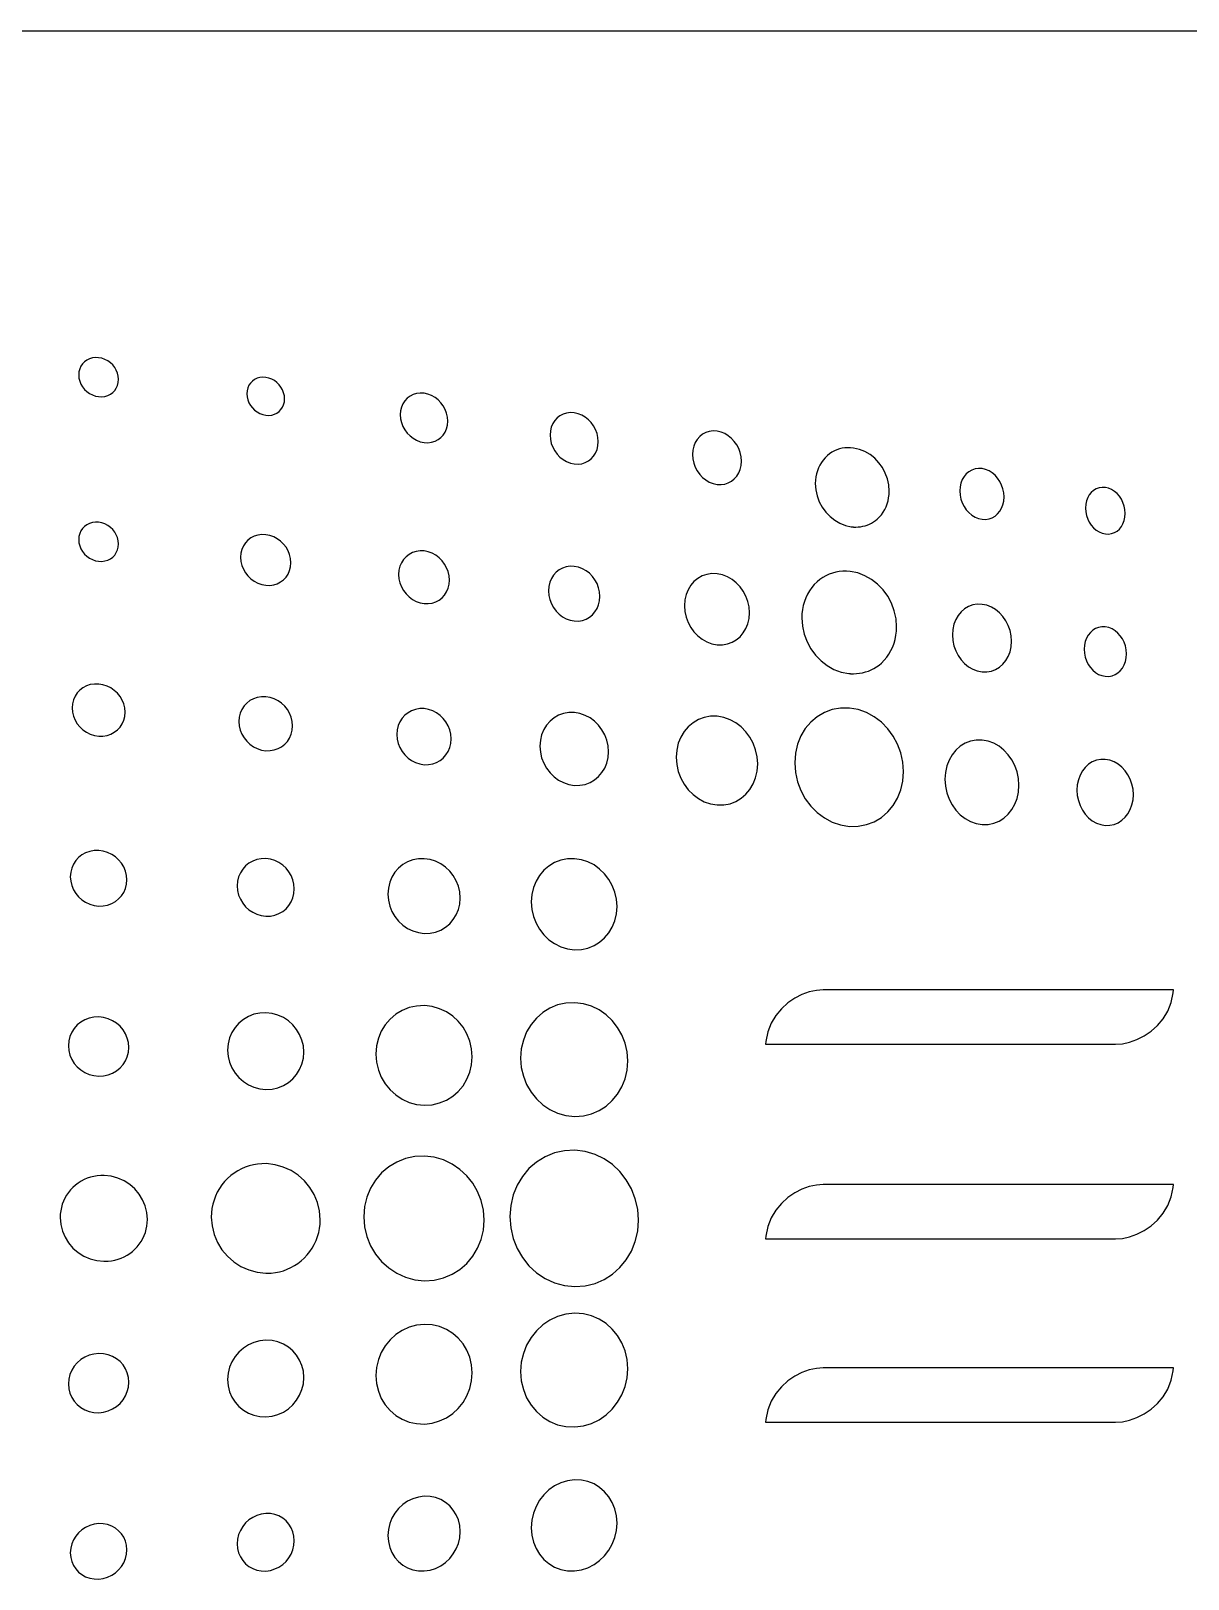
# Model space of a CAD drawing. Extents: x -49 to 275, y -8 to 142.
# Drawn here: x 82.386 to 82.786, y 56.08 to 56.616 of the extents above; entities that cross this region are included whole.
import ezdxf
from ezdxf.enums import TextEntityAlignment as Align

# ---------------------------------------------------------------- set-up
doc = ezdxf.new("R2010")
doc.units = 0
doc.header["$LTSCALE"] = 0.5
doc.header["$MEASUREMENT"] = 0
doc.layers.add('OBJECT', color=7, linetype='CONTINUOUS')
doc.layers.add('RISER', color=7, linetype='CONTINUOUS')
doc.styles.add('ARIAL', font='arial.ttf')

# ---------------------------------------------------------------- blocks, each defined once
blk = doc.blocks.new('*U45')
at = {"layer": 'RISER'}
blk.add_line((-8.5405, 1.75), (8.5405, 1.75), dxfattribs=at)
at = {"layer": 'RISER', "color": 0}
for points in [[(7.75407, 1.62347), (7.75407, 1.62347), (7.75519, 1.62344), (7.75625, 1.62358), (7.75723, 1.62388), (7.75813, 1.62434), (7.75893, 1.62492), (7.75962, 1.62563), (7.76018, 1.62646), (7.76059, 1.62738), (7.76085, 1.62839), (7.76094, 1.62947), (7.76094, 1.62947), (7.76085, 1.63057), (7.76059, 1.63163), (7.76018, 1.63264), (7.75962, 1.63359), (7.75893, 1.63445), (7.75813, 1.63521), (7.75723, 1.63586), (7.75625, 1.63637), (7.75519, 1.63674), (7.75407, 1.63696), (7.75407, 1.63696), (7.75295, 1.63699), (7.75189, 1.63686), (7.7509, 1.63656), (7.75, 1.63611), (7.74919, 1.63553), (7.7485, 1.63481), (7.74794, 1.63399), (7.74752, 1.63307), (7.74726, 1.63206), (7.74717, 1.63097), (7.74717, 1.63097), (7.74726, 1.62986), (7.74752, 1.62879), (7.74794, 1.62778), (7.7485, 1.62683), (7.74919, 1.62597), (7.75, 1.62521), (7.7509, 1.62456), (7.75189, 1.62405), (7.75295, 1.62368), (7.75407, 1.62347), (7.75407, 1.62347)], [(7.81191, 1.61703), (7.81191, 1.61703), (7.81297, 1.61697), (7.81397, 1.61709), (7.81491, 1.61736), (7.81576, 1.61777), (7.81652, 1.61833), (7.81717, 1.619), (7.8177, 1.61979), (7.8181, 1.62068), (7.81834, 1.62166), (7.81843, 1.62271), (7.81843, 1.62271), (7.81834, 1.62378), (7.8181, 1.62482), (7.8177, 1.62582), (7.81717, 1.62675), (7.81652, 1.6276), (7.81576, 1.62836), (7.81491, 1.62901), (7.81397, 1.62953), (7.81297, 1.62992), (7.81191, 1.63015), (7.81191, 1.63015), (7.81085, 1.63021), (7.80985, 1.6301), (7.80891, 1.62984), (7.80805, 1.62942), (7.80729, 1.62887), (7.80663, 1.62819), (7.8061, 1.6274), (7.80571, 1.62652), (7.80546, 1.62554), (7.80537, 1.62449), (7.80537, 1.62449), (7.80546, 1.62341), (7.80571, 1.62236), (7.8061, 1.62136), (7.80663, 1.62043), (7.80729, 1.61958), (7.80805, 1.61882), (7.80891, 1.61817), (7.80985, 1.61764), (7.81085, 1.61726), (7.81191, 1.61703), (7.81191, 1.61703)], [(7.86671, 1.6076), (7.86671, 1.6076), (7.86804, 1.60753), (7.86931, 1.60768), (7.87049, 1.60804), (7.87156, 1.60859), (7.87252, 1.60931), (7.87334, 1.61019), (7.87401, 1.61122), (7.87451, 1.61237), (7.87482, 1.61364), (7.87493, 1.615), (7.87493, 1.615), (7.87482, 1.61639), (7.87451, 1.61775), (7.87401, 1.61903), (7.87334, 1.62024), (7.87252, 1.62134), (7.87156, 1.62232), (7.87049, 1.62316), (7.86931, 1.62384), (7.86804, 1.62434), (7.86671, 1.62464), (7.86671, 1.62464), (7.86537, 1.62472), (7.8641, 1.62457), (7.86291, 1.62422), (7.86183, 1.62367), (7.86087, 1.62295), (7.86004, 1.62207), (7.85937, 1.62104), (7.85887, 1.61989), (7.85855, 1.61862), (7.85844, 1.61725), (7.85844, 1.61725), (7.85855, 1.61585), (7.85887, 1.61449), (7.85937, 1.6132), (7.86004, 1.61199), (7.86087, 1.61088), (7.86183, 1.6099), (7.86291, 1.60906), (7.8641, 1.60838), (7.86537, 1.60789), (7.86671, 1.6076), (7.86671, 1.6076)], [(7.91868, 1.60018), (7.91868, 1.60018), (7.92003, 1.60012), (7.92131, 1.60028), (7.9225, 1.60066), (7.92359, 1.60123), (7.92456, 1.60198), (7.92539, 1.6029), (7.92607, 1.60397), (7.92657, 1.60517), (7.92689, 1.60648), (7.927, 1.6079), (7.927, 1.6079), (7.92689, 1.60935), (7.92657, 1.61075), (7.92607, 1.61209), (7.92539, 1.61334), (7.92456, 1.61448), (7.92359, 1.6155), (7.9225, 1.61637), (7.92131, 1.61707), (7.92003, 1.61758), (7.91868, 1.61789), (7.91868, 1.61789), (7.91732, 1.61796), (7.91603, 1.61781), (7.91483, 1.61744), (7.91373, 1.61687), (7.91276, 1.61612), (7.91192, 1.6152), (7.91124, 1.61413), (7.91073, 1.61293), (7.91041, 1.6116), (7.9103, 1.61018), (7.9103, 1.61018), (7.91041, 1.60872), (7.91073, 1.60731), (7.91124, 1.60597), (7.91192, 1.60471), (7.91276, 1.60356), (7.91373, 1.60255), (7.91483, 1.60168), (7.91603, 1.60098), (7.91732, 1.60047), (7.91868, 1.60018), (7.91868, 1.60018)], [(7.96809, 1.59309), (7.96809, 1.59309), (7.96946, 1.59303), (7.97076, 1.59321), (7.97197, 1.59361), (7.97308, 1.59421), (7.97406, 1.595), (7.9749, 1.59595), (7.97559, 1.59706), (7.9761, 1.59831), (7.97641, 1.59968), (7.97652, 1.60115), (7.97652, 1.60115), (7.97641, 1.60265), (7.9761, 1.60411), (7.97559, 1.6055), (7.9749, 1.6068), (7.97406, 1.60799), (7.97308, 1.60904), (7.97197, 1.60994), (7.97076, 1.61067), (7.96946, 1.6112), (7.96809, 1.61151), (7.96809, 1.61151), (7.96672, 1.61159), (7.96541, 1.61142), (7.96419, 1.61103), (7.96308, 1.61044), (7.96209, 1.60965), (7.96124, 1.60869), (7.96055, 1.60758), (7.96003, 1.60632), (7.95971, 1.60494), (7.95959, 1.60346), (7.95959, 1.60346), (7.95971, 1.60194), (7.96003, 1.60048), (7.96055, 1.59909), (7.96124, 1.59778), (7.96209, 1.59659), (7.96308, 1.59554), (7.96419, 1.59464), (7.96541, 1.59392), (7.96672, 1.5934), (7.96809, 1.59309), (7.96809, 1.59309)], [(8.01455, 1.57845), (8.01455, 1.57845), (8.01471, 1.57843), (8.01486, 1.57841), (8.01502, 1.5784), (8.01518, 1.57838), (8.01534, 1.57837), (8.0155, 1.57837), (8.01566, 1.57836), (8.01581, 1.57835), (8.01597, 1.57835), (8.01613, 1.57835), (8.01613, 1.57835), (8.01695, 1.57838), (8.01776, 1.57847), (8.01855, 1.57861), (8.01932, 1.5788), (8.02008, 1.57906), (8.02082, 1.57936), (8.02153, 1.57972), (8.02222, 1.58013), (8.02288, 1.5806), (8.02352, 1.58112), (8.02352, 1.58112), (8.02427, 1.58184), (8.02496, 1.58263), (8.02557, 1.58349), (8.02611, 1.5844), (8.02657, 1.58536), (8.02696, 1.58636), (8.02726, 1.58741), (8.02748, 1.58849), (8.02761, 1.58959), (8.02766, 1.59073), (8.02766, 1.59073), (8.0275, 1.59292), (8.02704, 1.59504), (8.0263, 1.59704), (8.0253, 1.59892), (8.02408, 1.60062), (8.02265, 1.60214), (8.02103, 1.60343), (8.01925, 1.60447), (8.01734, 1.60523), (8.01531, 1.60568), (8.01531, 1.60568), (8.01431, 1.60579), (8.01332, 1.60581), (8.01235, 1.60574), (8.0114, 1.6056), (8.01047, 1.60537), (8.00956, 1.60506), (8.00869, 1.60468), (8.00784, 1.60422), (8.00704, 1.60368), (8.00627, 1.60307), (8.00627, 1.60307), (8.00551, 1.60235), (8.00482, 1.60155), (8.00421, 1.6007), (8.00366, 1.59978), (8.0032, 1.59882), (8.00281, 1.59781), (8.0025, 1.59676), (8.00228, 1.59568), (8.00215, 1.59456), (8.0021, 1.59342), (8.0021, 1.59342), (8.00227, 1.59124), (8.00274, 1.58913), (8.00349, 1.58712), (8.00451, 1.58524), (8.00575, 1.58352), (8.0072, 1.58199), (8.00883, 1.58069), (8.01062, 1.57965), (8.01253, 1.57889), (8.01455, 1.57845), (8.01455, 1.57845)], [(8.0598, 1.58103), (8.0598, 1.58103), (8.06104, 1.58098), (8.06222, 1.58116), (8.06331, 1.58154), (8.06431, 1.58212), (8.0652, 1.58288), (8.06597, 1.5838), (8.06659, 1.58486), (8.06705, 1.58605), (8.06734, 1.58736), (8.06744, 1.58877), (8.06744, 1.58877), (8.06734, 1.5902), (8.06705, 1.59158), (8.06659, 1.5929), (8.06597, 1.59413), (8.0652, 1.59525), (8.06431, 1.59625), (8.06331, 1.5971), (8.06222, 1.59779), (8.06104, 1.59828), (8.0598, 1.59857), (8.0598, 1.59857), (8.05855, 1.59863), (8.05737, 1.59847), (8.05626, 1.59809), (8.05525, 1.59751), (8.05435, 1.59676), (8.05358, 1.59584), (8.05295, 1.59477), (8.05249, 1.59358), (8.05219, 1.59226), (8.05209, 1.59085), (8.05209, 1.59085), (8.05219, 1.58941), (8.05249, 1.58802), (8.05295, 1.58669), (8.05358, 1.58546), (8.05435, 1.58433), (8.05525, 1.58333), (8.05626, 1.58248), (8.05737, 1.5818), (8.05855, 1.58131), (8.0598, 1.58103), (8.0598, 1.58103)], [(8.10248, 1.57596), (8.10248, 1.57596), (8.10359, 1.57592), (8.10464, 1.57608), (8.10563, 1.57644), (8.10652, 1.57697), (8.10732, 1.57766), (8.10801, 1.57851), (8.10856, 1.57948), (8.10898, 1.58057), (8.10924, 1.58177), (8.10933, 1.58306), (8.10933, 1.58306), (8.10924, 1.58437), (8.10898, 1.58563), (8.10856, 1.58684), (8.10801, 1.58797), (8.10732, 1.58899), (8.10652, 1.58991), (8.10563, 1.59068), (8.10464, 1.5913), (8.10359, 1.59176), (8.10248, 1.59202), (8.10248, 1.59202), (8.10137, 1.59207), (8.10031, 1.59191), (8.09932, 1.59156), (8.09842, 1.59103), (8.09762, 1.59034), (8.09693, 1.5895), (8.09636, 1.58852), (8.09595, 1.58743), (8.09568, 1.58622), (8.09559, 1.58493), (8.09559, 1.58493), (8.09568, 1.58361), (8.09595, 1.58233), (8.09636, 1.58112), (8.09693, 1.57999), (8.09762, 1.57896), (8.09842, 1.57805), (8.09932, 1.57728), (8.10031, 1.57666), (8.10137, 1.57621), (8.10248, 1.57596), (8.10248, 1.57596)], [(7.75407, 1.56651), (7.75407, 1.56651), (7.75519, 1.56648), (7.75625, 1.56662), (7.75723, 1.56693), (7.75813, 1.56738), (7.75893, 1.56797), (7.75962, 1.56868), (7.76018, 1.5695), (7.76059, 1.57042), (7.76085, 1.57143), (7.76094, 1.57251), (7.76094, 1.57251), (7.76085, 1.57361), (7.76059, 1.57468), (7.76018, 1.57569), (7.75962, 1.57663), (7.75893, 1.57749), (7.75813, 1.57825), (7.75723, 1.5789), (7.75625, 1.57942), (7.75519, 1.57979), (7.75407, 1.58), (7.75407, 1.58), (7.75295, 1.58004), (7.75189, 1.5799), (7.7509, 1.5796), (7.75, 1.57915), (7.74919, 1.57857), (7.7485, 1.57786), (7.74794, 1.57703), (7.74752, 1.57611), (7.74726, 1.5751), (7.74717, 1.57401), (7.74717, 1.57401), (7.74726, 1.57291), (7.74752, 1.57184), (7.74794, 1.57082), (7.7485, 1.56987), (7.74919, 1.56901), (7.75, 1.56825), (7.7509, 1.5676), (7.75189, 1.56709), (7.75295, 1.56672), (7.75407, 1.56651), (7.75407, 1.56651)], [(7.81192, 1.5582), (7.81192, 1.5582), (7.81333, 1.55816), (7.81467, 1.55835), (7.81591, 1.55875), (7.81705, 1.55934), (7.81806, 1.5601), (7.81892, 1.56103), (7.81963, 1.5621), (7.82015, 1.56329), (7.82048, 1.5646), (7.82059, 1.566), (7.82059, 1.566), (7.82048, 1.56743), (7.82015, 1.56881), (7.81963, 1.57012), (7.81892, 1.57134), (7.81806, 1.57246), (7.81705, 1.57344), (7.81591, 1.57428), (7.81467, 1.57495), (7.81333, 1.57543), (7.81192, 1.5757), (7.81192, 1.5757), (7.81051, 1.57574), (7.80917, 1.57556), (7.80792, 1.57517), (7.80678, 1.57459), (7.80576, 1.57382), (7.80489, 1.5729), (7.80418, 1.57183), (7.80365, 1.57062), (7.80332, 1.56931), (7.8032, 1.56789), (7.8032, 1.56789), (7.80332, 1.56646), (7.80365, 1.56508), (7.80418, 1.56376), (7.80489, 1.56254), (7.80576, 1.56143), (7.80678, 1.56044), (7.80792, 1.55961), (7.80917, 1.55894), (7.81051, 1.55846), (7.81192, 1.5582), (7.81192, 1.5582)], [(7.86672, 1.55188), (7.86672, 1.55188), (7.86814, 1.55185), (7.86949, 1.55205), (7.87075, 1.55247), (7.8719, 1.55308), (7.87292, 1.55388), (7.87379, 1.55484), (7.8745, 1.55596), (7.87503, 1.5572), (7.87537, 1.55856), (7.87548, 1.56002), (7.87548, 1.56002), (7.87537, 1.5615), (7.87503, 1.56293), (7.8745, 1.56429), (7.87379, 1.56556), (7.87292, 1.56671), (7.8719, 1.56773), (7.87075, 1.5686), (7.86949, 1.56929), (7.86814, 1.56978), (7.86672, 1.57007), (7.86672, 1.57007), (7.86529, 1.57011), (7.86393, 1.56991), (7.86267, 1.5695), (7.86151, 1.56889), (7.86048, 1.56809), (7.8596, 1.56713), (7.85888, 1.56601), (7.85835, 1.56477), (7.85801, 1.5634), (7.8579, 1.56194), (7.8579, 1.56194), (7.85801, 1.56045), (7.85835, 1.55901), (7.85888, 1.55764), (7.8596, 1.55637), (7.86048, 1.55521), (7.86151, 1.55419), (7.86267, 1.55333), (7.86393, 1.55264), (7.86529, 1.55216), (7.86672, 1.55188), (7.86672, 1.55188)], [(7.91869, 1.54586), (7.91869, 1.54586), (7.92013, 1.54583), (7.9215, 1.54604), (7.92277, 1.54648), (7.92393, 1.54713), (7.92496, 1.54796), (7.92585, 1.54896), (7.92657, 1.55012), (7.9271, 1.55142), (7.92744, 1.55283), (7.92755, 1.55434), (7.92755, 1.55434), (7.92744, 1.55588), (7.9271, 1.55736), (7.92657, 1.55877), (7.92585, 1.56008), (7.92496, 1.56128), (7.92393, 1.56234), (7.92277, 1.56323), (7.9215, 1.56395), (7.92013, 1.56446), (7.91869, 1.56475), (7.91869, 1.56475), (7.91724, 1.56479), (7.91587, 1.56459), (7.91459, 1.56416), (7.91341, 1.56352), (7.91237, 1.56269), (7.91148, 1.56169), (7.91075, 1.56053), (7.91021, 1.55923), (7.90987, 1.5578), (7.90975, 1.55627), (7.90975, 1.55627), (7.90987, 1.55472), (7.91021, 1.55323), (7.91075, 1.55181), (7.91148, 1.55049), (7.91237, 1.54929), (7.91341, 1.54824), (7.91459, 1.54734), (7.91587, 1.54663), (7.91724, 1.54613), (7.91869, 1.54586), (7.91869, 1.54586)], [(7.96812, 1.53764), (7.96812, 1.53764), (7.96995, 1.53761), (7.97167, 1.5379), (7.97329, 1.53847), (7.97476, 1.53931), (7.97606, 1.5404), (7.97718, 1.54171), (7.9781, 1.54322), (7.97877, 1.5449), (7.9792, 1.54673), (7.97935, 1.54869), (7.97935, 1.54869), (7.9792, 1.55069), (7.97877, 1.55262), (7.9781, 1.55444), (7.97718, 1.55615), (7.97606, 1.5577), (7.97476, 1.55907), (7.97329, 1.56023), (7.97167, 1.56116), (7.96995, 1.56182), (7.96812, 1.56219), (7.96812, 1.56219), (7.96629, 1.56224), (7.96454, 1.56198), (7.96292, 1.56142), (7.96143, 1.56058), (7.96011, 1.5595), (7.95897, 1.55819), (7.95805, 1.55668), (7.95736, 1.55499), (7.95693, 1.55314), (7.95678, 1.55115), (7.95678, 1.55115), (7.95693, 1.54913), (7.95736, 1.54719), (7.95805, 1.54535), (7.95897, 1.54363), (7.96011, 1.54208), (7.96143, 1.54071), (7.96292, 1.53955), (7.96454, 1.53864), (7.96629, 1.53799), (7.96812, 1.53764), (7.96812, 1.53764)], [(8.01369, 1.52767), (8.01369, 1.52767), (8.01385, 1.52766), (8.01401, 1.52764), (8.01417, 1.52763), (8.01433, 1.52762), (8.01449, 1.52761), (8.01464, 1.5276), (8.0148, 1.5276), (8.01496, 1.52759), (8.01512, 1.52759), (8.01528, 1.52759), (8.01528, 1.52759), (8.01635, 1.52763), (8.01742, 1.52774), (8.01846, 1.52793), (8.01948, 1.5282), (8.02048, 1.52854), (8.02144, 1.52895), (8.02238, 1.52944), (8.02329, 1.52999), (8.02416, 1.53062), (8.02499, 1.53131), (8.02499, 1.53131), (8.02595, 1.53227), (8.02682, 1.5333), (8.0276, 1.53442), (8.02828, 1.5356), (8.02887, 1.53685), (8.02936, 1.53815), (8.02975, 1.5395), (8.03002, 1.5409), (8.03019, 1.54233), (8.03025, 1.54378), (8.03025, 1.54378), (8.03004, 1.54662), (8.02943, 1.54936), (8.02845, 1.55196), (8.02714, 1.55439), (8.02554, 1.5566), (8.02366, 1.55855), (8.02155, 1.56021), (8.01925, 1.56153), (8.01677, 1.56248), (8.01417, 1.56301), (8.01417, 1.56301), (8.0129, 1.5631), (8.01165, 1.56309), (8.01041, 1.56298), (8.00921, 1.56276), (8.00803, 1.56245), (8.00689, 1.56204), (8.00578, 1.56153), (8.00472, 1.56093), (8.0037, 1.56023), (8.00274, 1.55944), (8.00274, 1.55944), (8.00176, 1.55849), (8.00088, 1.55745), (8.00009, 1.55634), (7.9994, 1.55515), (7.99881, 1.5539), (7.99831, 1.55259), (7.99793, 1.55123), (7.99764, 1.54982), (7.99747, 1.54838), (7.99742, 1.54691), (7.99742, 1.54691), (7.99763, 1.54404), (7.99825, 1.54127), (7.99924, 1.53865), (8.00056, 1.53621), (8.00219, 1.534), (8.00409, 1.53205), (8.00622, 1.5304), (8.00856, 1.5291), (8.01106, 1.52817), (8.01369, 1.52767), (8.01369, 1.52767)], [(8.05982, 1.52822), (8.05982, 1.52822), (8.06148, 1.52821), (8.06305, 1.52849), (8.06451, 1.52904), (8.06584, 1.52985), (8.06703, 1.53089), (8.06805, 1.53214), (8.06887, 1.53358), (8.06949, 1.53519), (8.06987, 1.53694), (8.07001, 1.53881), (8.07001, 1.53881), (8.06987, 1.54071), (8.06949, 1.54254), (8.06887, 1.54428), (8.06805, 1.5459), (8.06703, 1.54737), (8.06584, 1.54867), (8.06451, 1.54977), (8.06305, 1.55065), (8.06148, 1.55127), (8.05982, 1.55161), (8.05982, 1.55161), (8.05816, 1.55165), (8.05658, 1.55139), (8.0551, 1.55084), (8.05375, 1.55004), (8.05255, 1.54901), (8.05152, 1.54775), (8.05069, 1.54631), (8.05006, 1.5447), (8.04967, 1.54293), (8.04953, 1.54104), (8.04953, 1.54104), (8.04967, 1.53912), (8.05006, 1.53727), (8.05069, 1.53552), (8.05152, 1.53389), (8.05255, 1.53242), (8.05375, 1.53112), (8.0551, 1.53002), (8.05658, 1.52916), (8.05816, 1.52855), (8.05982, 1.52822), (8.05982, 1.52822)], [(8.10247, 1.5267), (8.10247, 1.5267), (8.10366, 1.52669), (8.10479, 1.5269), (8.10583, 1.52731), (8.10679, 1.5279), (8.10764, 1.52866), (8.10836, 1.52958), (8.10896, 1.53063), (8.1094, 1.53181), (8.10967, 1.53309), (8.10977, 1.53447), (8.10977, 1.53447), (8.10967, 1.53586), (8.1094, 1.5372), (8.10896, 1.53848), (8.10836, 1.53966), (8.10764, 1.54074), (8.10679, 1.54169), (8.10583, 1.54249), (8.10479, 1.54313), (8.10366, 1.54358), (8.10247, 1.54383), (8.10247, 1.54383), (8.10128, 1.54385), (8.10015, 1.54365), (8.0991, 1.54325), (8.09814, 1.54266), (8.09728, 1.5419), (8.09655, 1.54098), (8.09595, 1.53992), (8.0955, 1.53874), (8.09522, 1.53745), (8.09513, 1.53606), (8.09513, 1.53606), (8.09522, 1.53466), (8.0955, 1.53331), (8.09595, 1.53203), (8.09655, 1.53084), (8.09728, 1.52976), (8.09814, 1.52881), (8.0991, 1.52801), (8.10015, 1.52738), (8.10128, 1.52694), (8.10247, 1.5267), (8.10247, 1.5267)], [(7.75408, 1.50604), (7.75408, 1.50604), (7.75557, 1.50604), (7.75698, 1.50627), (7.75829, 1.50671), (7.7595, 1.50735), (7.76056, 1.50816), (7.76148, 1.50913), (7.76222, 1.51025), (7.76278, 1.51149), (7.76313, 1.51285), (7.76325, 1.51429), (7.76325, 1.51429), (7.76313, 1.51576), (7.76278, 1.51716), (7.76222, 1.5185), (7.76148, 1.51974), (7.76056, 1.52086), (7.7595, 1.52185), (7.75829, 1.52268), (7.75698, 1.52333), (7.75557, 1.52379), (7.75408, 1.52403), (7.75408, 1.52403), (7.75259, 1.52404), (7.75117, 1.52382), (7.74985, 1.52338), (7.74864, 1.52275), (7.74757, 1.52194), (7.74665, 1.52096), (7.7459, 1.51985), (7.74534, 1.5186), (7.74499, 1.51724), (7.74487, 1.51579), (7.74487, 1.51579), (7.74499, 1.51432), (7.74534, 1.5129), (7.7459, 1.51156), (7.74665, 1.51032), (7.74757, 1.5092), (7.74864, 1.50821), (7.74985, 1.50738), (7.75117, 1.50673), (7.75259, 1.50628), (7.75408, 1.50604), (7.75408, 1.50604)], [(7.81193, 1.50097), (7.81193, 1.50097), (7.81344, 1.50098), (7.81486, 1.50122), (7.81619, 1.50168), (7.8174, 1.50234), (7.81848, 1.50319), (7.8194, 1.5042), (7.82015, 1.50536), (7.82071, 1.50665), (7.82106, 1.50806), (7.82118, 1.50956), (7.82118, 1.50956), (7.82106, 1.51108), (7.82071, 1.51254), (7.82015, 1.51392), (7.8194, 1.5152), (7.81848, 1.51636), (7.8174, 1.51738), (7.81619, 1.51824), (7.81486, 1.51892), (7.81344, 1.51939), (7.81193, 1.51964), (7.81193, 1.51964), (7.81043, 1.51965), (7.80899, 1.51941), (7.80766, 1.51896), (7.80644, 1.5183), (7.80535, 1.51746), (7.80442, 1.51645), (7.80367, 1.51528), (7.8031, 1.51399), (7.80275, 1.51258), (7.80263, 1.51107), (7.80263, 1.51107), (7.80275, 1.50954), (7.8031, 1.50807), (7.80367, 1.50668), (7.80442, 1.50539), (7.80535, 1.50423), (7.80644, 1.50321), (7.80766, 1.50235), (7.80899, 1.50168), (7.81043, 1.50121), (7.81193, 1.50097), (7.81193, 1.50097)], [(7.86673, 1.49613), (7.86673, 1.49613), (7.86824, 1.49614), (7.86968, 1.49639), (7.87102, 1.49687), (7.87225, 1.49756), (7.87333, 1.49844), (7.87426, 1.4995), (7.87502, 1.5007), (7.87559, 1.50205), (7.87594, 1.5035), (7.87606, 1.50506), (7.87606, 1.50506), (7.87594, 1.50664), (7.87559, 1.50815), (7.87502, 1.50959), (7.87426, 1.51092), (7.87333, 1.51212), (7.87225, 1.51318), (7.87102, 1.51407), (7.86968, 1.51477), (7.86824, 1.51526), (7.86673, 1.51552), (7.86673, 1.51552), (7.8652, 1.51552), (7.86375, 1.51528), (7.8624, 1.5148), (7.86116, 1.51412), (7.86006, 1.51324), (7.85912, 1.51219), (7.85835, 1.51098), (7.85778, 1.50963), (7.85742, 1.50816), (7.8573, 1.50659), (7.8573, 1.50659), (7.85742, 1.505), (7.85778, 1.50348), (7.85835, 1.50204), (7.85912, 1.5007), (7.86006, 1.4995), (7.86116, 1.49844), (7.8624, 1.49755), (7.86375, 1.49686), (7.8652, 1.49638), (7.86673, 1.49613), (7.86673, 1.49613)], [(7.91872, 1.48898), (7.91872, 1.48898), (7.92064, 1.489), (7.92246, 1.48933), (7.92416, 1.48997), (7.9257, 1.49087), (7.92707, 1.49201), (7.92825, 1.49338), (7.9292, 1.49495), (7.92992, 1.49669), (7.93036, 1.49858), (7.93052, 1.5006), (7.93052, 1.5006), (7.93036, 1.50265), (7.92992, 1.50461), (7.9292, 1.50647), (7.92825, 1.5082), (7.92707, 1.50976), (7.9257, 1.51113), (7.92416, 1.51229), (7.92246, 1.5132), (7.92064, 1.51384), (7.91872, 1.51417), (7.91872, 1.51417), (7.91679, 1.51417), (7.91495, 1.51385), (7.91324, 1.51323), (7.91168, 1.51234), (7.91028, 1.5112), (7.90909, 1.50983), (7.90811, 1.50825), (7.90739, 1.5065), (7.90694, 1.50459), (7.90678, 1.50255), (7.90678, 1.50255), (7.90694, 1.50048), (7.90739, 1.49849), (7.90811, 1.49662), (7.90909, 1.49489), (7.91028, 1.49332), (7.91168, 1.49195), (7.91324, 1.4908), (7.91495, 1.48991), (7.91679, 1.48929), (7.91872, 1.48898), (7.91872, 1.48898)], [(7.96817, 1.51288), (7.96817, 1.51288), (7.96587, 1.51288), (7.96368, 1.5125), (7.96165, 1.51174), (7.95979, 1.51065), (7.95813, 1.50926), (7.95671, 1.50758), (7.95555, 1.50566), (7.95468, 1.50352), (7.95414, 1.50119), (7.95396, 1.4987), (7.95396, 1.4987), (7.95414, 1.49618), (7.95468, 1.49376), (7.95555, 1.49147), (7.95671, 1.48936), (7.95813, 1.48745), (7.95979, 1.48578), (7.96165, 1.48439), (7.96368, 1.4833), (7.96587, 1.48255), (7.96817, 1.48218), (7.96817, 1.48218), (7.97044, 1.48222), (7.9726, 1.48264), (7.97461, 1.48341), (7.97645, 1.48452), (7.97808, 1.48592), (7.97947, 1.48759), (7.98061, 1.4895), (7.98145, 1.49163), (7.98198, 1.49393), (7.98217, 1.49639), (7.98217, 1.49639), (7.98198, 1.49888), (7.98145, 1.50127), (7.98061, 1.50353), (7.97947, 1.50563), (7.97808, 1.50753), (7.97645, 1.5092), (7.97461, 1.5106), (7.9726, 1.5117), (7.97044, 1.51248), (7.96817, 1.51288), (7.96817, 1.51288)], [(8.01393, 1.47478), (8.01393, 1.47478), (8.01696, 1.47482), (8.01984, 1.47538), (8.02252, 1.47641), (8.02497, 1.47788), (8.02714, 1.47976), (8.029, 1.48199), (8.03052, 1.48454), (8.03165, 1.48737), (8.03235, 1.49044), (8.03259, 1.49372), (8.03259, 1.49372), (8.03235, 1.49704), (8.03165, 1.50022), (8.03052, 1.50324), (8.029, 1.50603), (8.02714, 1.50856), (8.02497, 1.51079), (8.02252, 1.51266), (8.01984, 1.51414), (8.01696, 1.51517), (8.01393, 1.51571), (8.01393, 1.51571), (8.01086, 1.51572), (8.00795, 1.5152), (8.00523, 1.51419), (8.00275, 1.51274), (8.00054, 1.51088), (7.99864, 1.50864), (7.99709, 1.50608), (7.99594, 1.50322), (7.99522, 1.50011), (7.99497, 1.49679), (7.99497, 1.49679), (7.99522, 1.49343), (7.99594, 1.4902), (7.99709, 1.48716), (7.99864, 1.48434), (8.00054, 1.4818), (8.00275, 1.47958), (8.00523, 1.47772), (8.00795, 1.47627), (8.01086, 1.47527), (8.01393, 1.47478), (8.01393, 1.47478)], [(8.05987, 1.50465), (8.05987, 1.50465), (8.05778, 1.50464), (8.0558, 1.50426), (8.05395, 1.50354), (8.05226, 1.50249), (8.05076, 1.50116), (8.04947, 1.49956), (8.04842, 1.49772), (8.04764, 1.49568), (8.04715, 1.49345), (8.04698, 1.49108), (8.04698, 1.49108), (8.04715, 1.48868), (8.04764, 1.48638), (8.04842, 1.48421), (8.04947, 1.48221), (8.05076, 1.4804), (8.05226, 1.47882), (8.05395, 1.47749), (8.0558, 1.47646), (8.05778, 1.47576), (8.05987, 1.47541), (8.05987, 1.47541), (8.06193, 1.47545), (8.06388, 1.47586), (8.06571, 1.47661), (8.06737, 1.47766), (8.06885, 1.47901), (8.07012, 1.4806), (8.07115, 1.48243), (8.07191, 1.48446), (8.07239, 1.48665), (8.07256, 1.489), (8.07256, 1.489), (8.07239, 1.49136), (8.07191, 1.49364), (8.07115, 1.49579), (8.07012, 1.49778), (8.06885, 1.49959), (8.06737, 1.50117), (8.06571, 1.5025), (8.06388, 1.50354), (8.06193, 1.50427), (8.05987, 1.50465), (8.05987, 1.50465)], [(8.10247, 1.49796), (8.10247, 1.49796), (8.10089, 1.49795), (8.09938, 1.49765), (8.09797, 1.49708), (8.09668, 1.49626), (8.09554, 1.49521), (8.09456, 1.49396), (8.09376, 1.49253), (8.09316, 1.49093), (8.09278, 1.4892), (8.09266, 1.48735), (8.09266, 1.48735), (8.09278, 1.48548), (8.09316, 1.48368), (8.09376, 1.48199), (8.09456, 1.48042), (8.09554, 1.47901), (8.09668, 1.47778), (8.09797, 1.47675), (8.09938, 1.47594), (8.10089, 1.4754), (8.10247, 1.47513), (8.10247, 1.47513), (8.10405, 1.47516), (8.10555, 1.47548), (8.10694, 1.47606), (8.10821, 1.47689), (8.10934, 1.47794), (8.11031, 1.47918), (8.1111, 1.48061), (8.11169, 1.4822), (8.11206, 1.48392), (8.11218, 1.48575), (8.11218, 1.48575), (8.11206, 1.48761), (8.11169, 1.48939), (8.1111, 1.49107), (8.11031, 1.49263), (8.10934, 1.49403), (8.10821, 1.49527), (8.10694, 1.4963), (8.10555, 1.49711), (8.10405, 1.49767), (8.10247, 1.49796), (8.10247, 1.49796)], [(7.75409, 1.44722), (7.75409, 1.44722), (7.75568, 1.44727), (7.75718, 1.44755), (7.75858, 1.44806), (7.75986, 1.44877), (7.761, 1.44967), (7.76197, 1.45073), (7.76277, 1.45194), (7.76336, 1.45328), (7.76373, 1.45474), (7.76386, 1.45628), (7.76386, 1.45628), (7.76373, 1.45784), (7.76336, 1.45933), (7.76277, 1.46074), (7.76197, 1.46204), (7.761, 1.46321), (7.75986, 1.46424), (7.75858, 1.46509), (7.75718, 1.46575), (7.75568, 1.4662), (7.75409, 1.46642), (7.75409, 1.46642), (7.7525, 1.46638), (7.75098, 1.4661), (7.74957, 1.4656), (7.74828, 1.46489), (7.74714, 1.46399), (7.74616, 1.46293), (7.74536, 1.46171), (7.74476, 1.46036), (7.74439, 1.4589), (7.74426, 1.45735), (7.74426, 1.45735), (7.74439, 1.45578), (7.74476, 1.45428), (7.74536, 1.45287), (7.74616, 1.45157), (7.74714, 1.4504), (7.74828, 1.44938), (7.74957, 1.44853), (7.75098, 1.44787), (7.7525, 1.44743), (7.75409, 1.44722), (7.75409, 1.44722)], [(7.81195, 1.44371), (7.81195, 1.44371), (7.81355, 1.44376), (7.81507, 1.44405), (7.81648, 1.44458), (7.81777, 1.44533), (7.81892, 1.44626), (7.8199, 1.44736), (7.8207, 1.44862), (7.82129, 1.45002), (7.82166, 1.45152), (7.82179, 1.45312), (7.82179, 1.45312), (7.82166, 1.45474), (7.82129, 1.45628), (7.8207, 1.45774), (7.8199, 1.45909), (7.81892, 1.4603), (7.81777, 1.46136), (7.81648, 1.46224), (7.81507, 1.46293), (7.81355, 1.4634), (7.81195, 1.46362), (7.81195, 1.46362), (7.81034, 1.46359), (7.80881, 1.4633), (7.80738, 1.46278), (7.80608, 1.46204), (7.80492, 1.46111), (7.80393, 1.46), (7.80312, 1.45874), (7.80251, 1.45734), (7.80213, 1.45582), (7.802, 1.45421), (7.802, 1.45421), (7.80213, 1.45258), (7.80251, 1.45102), (7.80312, 1.44955), (7.80393, 1.4482), (7.80492, 1.44699), (7.80608, 1.44593), (7.80738, 1.44505), (7.80881, 1.44437), (7.81034, 1.44392), (7.81195, 1.44371), (7.81195, 1.44371)], [(7.86676, 1.43775), (7.86676, 1.43775), (7.86878, 1.43782), (7.8707, 1.43821), (7.87248, 1.43891), (7.87411, 1.43987), (7.87556, 1.44109), (7.8768, 1.44252), (7.87781, 1.44416), (7.87856, 1.44597), (7.87903, 1.44792), (7.87919, 1.45), (7.87919, 1.45), (7.87903, 1.45209), (7.87856, 1.4541), (7.87781, 1.45599), (7.8768, 1.45773), (7.87556, 1.4593), (7.87411, 1.46067), (7.87248, 1.46182), (7.8707, 1.4627), (7.86878, 1.46331), (7.86676, 1.4636), (7.86676, 1.4636), (7.86472, 1.46355), (7.86279, 1.46318), (7.86099, 1.4625), (7.85934, 1.46154), (7.85787, 1.46033), (7.85661, 1.45889), (7.85559, 1.45725), (7.85482, 1.45543), (7.85434, 1.45346), (7.85418, 1.45136), (7.85418, 1.45136), (7.85434, 1.44924), (7.85482, 1.44722), (7.85559, 1.44532), (7.85661, 1.44356), (7.85787, 1.44199), (7.85934, 1.44062), (7.86099, 1.43948), (7.86279, 1.4386), (7.86472, 1.43802), (7.86676, 1.43775), (7.86676, 1.43775)], [(7.91874, 1.4321), (7.91874, 1.4321), (7.92114, 1.43219), (7.92341, 1.43267), (7.92553, 1.43352), (7.92746, 1.4347), (7.92918, 1.43618), (7.93065, 1.43793), (7.93185, 1.43992), (7.93274, 1.44213), (7.9333, 1.44451), (7.93349, 1.44704), (7.93349, 1.44704), (7.9333, 1.44959), (7.93274, 1.45203), (7.93185, 1.45433), (7.93065, 1.45645), (7.92918, 1.45836), (7.92746, 1.46003), (7.92553, 1.46142), (7.92341, 1.4625), (7.92114, 1.46323), (7.91874, 1.46358), (7.91874, 1.46358), (7.91633, 1.46352), (7.91403, 1.46306), (7.91189, 1.46223), (7.90993, 1.46106), (7.90819, 1.45959), (7.9067, 1.45783), (7.90548, 1.45583), (7.90457, 1.45361), (7.90401, 1.45121), (7.90381, 1.44865), (7.90381, 1.44865), (7.90401, 1.44607), (7.90457, 1.44361), (7.90548, 1.44129), (7.9067, 1.43916), (7.90819, 1.43724), (7.90993, 1.43558), (7.91189, 1.4342), (7.91403, 1.43313), (7.91633, 1.43242), (7.91874, 1.4321), (7.91874, 1.4321)], [(7.98498, 1.40039), (7.98487, 1.39939), (8.10603, 1.39939), (8.10603, 1.39939), (8.10839, 1.39958), (8.11088, 1.40013), (8.11342, 1.40104), (8.11593, 1.40232), (8.11834, 1.40394), (8.12055, 1.40592), (8.1225, 1.40824), (8.1241, 1.4109), (8.12527, 1.4139), (8.12592, 1.41723), (8.12602, 1.41823), (8.00487, 1.41823), (8.00487, 1.41823), (8.00251, 1.41804), (8.00002, 1.41749), (7.99748, 1.41657), (7.99496, 1.4153), (7.99256, 1.41367), (7.99034, 1.4117), (7.98839, 1.40938), (7.9868, 1.40672), (7.98563, 1.40372), (7.98498, 1.40039), (7.98498, 1.40039)], [(7.75411, 1.38837), (7.75411, 1.38837), (7.7558, 1.38846), (7.7574, 1.38881), (7.7589, 1.3894), (7.76026, 1.39019), (7.76147, 1.39118), (7.76251, 1.39234), (7.76335, 1.39366), (7.76398, 1.3951), (7.76437, 1.39666), (7.76451, 1.39831), (7.76451, 1.39831), (7.76437, 1.39997), (7.76398, 1.40155), (7.76335, 1.40303), (7.76251, 1.40439), (7.76147, 1.40561), (7.76026, 1.40667), (7.7589, 1.40754), (7.7574, 1.40821), (7.7558, 1.40865), (7.75411, 1.40884), (7.75411, 1.40884), (7.75241, 1.40876), (7.75079, 1.40842), (7.74928, 1.40784), (7.7479, 1.40705), (7.74668, 1.40606), (7.74563, 1.40489), (7.74477, 1.40357), (7.74413, 1.40212), (7.74373, 1.40055), (7.74359, 1.39889), (7.74359, 1.39889), (7.74373, 1.39722), (7.74413, 1.39562), (7.74477, 1.39413), (7.74563, 1.39276), (7.74668, 1.39154), (7.7479, 1.39049), (7.74928, 1.38962), (7.75079, 1.38896), (7.75241, 1.38854), (7.75411, 1.38837), (7.75411, 1.38837)], [(7.81198, 1.38375), (7.81198, 1.38375), (7.81412, 1.38387), (7.81614, 1.38433), (7.81802, 1.38509), (7.81974, 1.38613), (7.82126, 1.38742), (7.82257, 1.38893), (7.82364, 1.39063), (7.82443, 1.39251), (7.82492, 1.39453), (7.82509, 1.39666), (7.82509, 1.39666), (7.82492, 1.39881), (7.82443, 1.40086), (7.82364, 1.40278), (7.82257, 1.40454), (7.82126, 1.40612), (7.81974, 1.40749), (7.81802, 1.40862), (7.81614, 1.40949), (7.81412, 1.41006), (7.81198, 1.4103), (7.81198, 1.4103), (7.80984, 1.4102), (7.8078, 1.40976), (7.80589, 1.40901), (7.80415, 1.40798), (7.8026, 1.4067), (7.80128, 1.40519), (7.80019, 1.40347), (7.79939, 1.40158), (7.79888, 1.39954), (7.79871, 1.39738), (7.79871, 1.39738), (7.79888, 1.39521), (7.79939, 1.39315), (7.80019, 1.39122), (7.80128, 1.38944), (7.8026, 1.38786), (7.80415, 1.38649), (7.80589, 1.38537), (7.8078, 1.38451), (7.80984, 1.38397), (7.81198, 1.38375), (7.81198, 1.38375)], [(7.86682, 1.37829), (7.86682, 1.37829), (7.86952, 1.37847), (7.87207, 1.37907), (7.87444, 1.38006), (7.87661, 1.38141), (7.87853, 1.38308), (7.88018, 1.38504), (7.88153, 1.38726), (7.88253, 1.38969), (7.88315, 1.3923), (7.88337, 1.39507), (7.88337, 1.39507), (7.88315, 1.39785), (7.88253, 1.40051), (7.88153, 1.40299), (7.88018, 1.40528), (7.87853, 1.40733), (7.87661, 1.40911), (7.87444, 1.41058), (7.87207, 1.4117), (7.86952, 1.41244), (7.86682, 1.41277), (7.86682, 1.41277), (7.86411, 1.41263), (7.86152, 1.41206), (7.85911, 1.4111), (7.85691, 1.40976), (7.85495, 1.4081), (7.85326, 1.40613), (7.85189, 1.4039), (7.85087, 1.40145), (7.85023, 1.3988), (7.85001, 1.39599), (7.85001, 1.39599), (7.85023, 1.39316), (7.85087, 1.39048), (7.85189, 1.38797), (7.85326, 1.38567), (7.85495, 1.38361), (7.85691, 1.38184), (7.85911, 1.38038), (7.86152, 1.37928), (7.86411, 1.37857), (7.86682, 1.37829), (7.86682, 1.37829)], [(7.91884, 1.37443), (7.91884, 1.37443), (7.92183, 1.37464), (7.92466, 1.37533), (7.9273, 1.37647), (7.92971, 1.37801), (7.93184, 1.37992), (7.93367, 1.38216), (7.93516, 1.38469), (7.93627, 1.38747), (7.93696, 1.39046), (7.9372, 1.39361), (7.9372, 1.39361), (7.93696, 1.39678), (7.93627, 1.3998), (7.93516, 1.40264), (7.93367, 1.40525), (7.93184, 1.40759), (7.92971, 1.40961), (7.9273, 1.41129), (7.92466, 1.41257), (7.92183, 1.41341), (7.91884, 1.41378), (7.91884, 1.41378), (7.91581, 1.41364), (7.91293, 1.413), (7.91025, 1.41189), (7.90779, 1.41037), (7.90561, 1.40847), (7.90373, 1.40622), (7.9022, 1.40367), (7.90106, 1.40086), (7.90035, 1.39783), (7.9001, 1.39461), (7.9001, 1.39461), (7.90035, 1.39139), (7.90106, 1.38832), (7.9022, 1.38545), (7.90373, 1.38282), (7.90561, 1.38047), (7.90779, 1.37845), (7.91025, 1.37679), (7.91293, 1.37554), (7.91581, 1.37474), (7.91884, 1.37443), (7.91884, 1.37443)], [(7.86686, 1.36068), (7.86686, 1.36068), (7.86346, 1.36052), (7.86023, 1.35981), (7.85722, 1.3586), (7.85446, 1.35693), (7.85201, 1.35485), (7.84991, 1.35239), (7.8482, 1.34961), (7.84692, 1.34653), (7.84612, 1.34322), (7.84584, 1.33971), (7.84584, 1.33971), (7.84612, 1.33618), (7.84692, 1.33282), (7.8482, 1.32968), (7.84991, 1.3268), (7.85201, 1.32423), (7.85446, 1.32202), (7.85722, 1.3202), (7.86023, 1.31883), (7.86346, 1.31794), (7.86686, 1.31759), (7.86686, 1.31759), (7.87022, 1.31781), (7.87341, 1.31856), (7.87638, 1.3198), (7.87909, 1.32149), (7.88149, 1.32358), (7.88356, 1.32603), (7.88524, 1.3288), (7.88649, 1.33184), (7.88727, 1.33511), (7.88754, 1.33857), (7.88754, 1.33857), (7.88727, 1.34204), (7.88649, 1.34536), (7.88524, 1.34847), (7.88356, 1.35133), (7.88149, 1.35389), (7.87909, 1.35611), (7.87638, 1.35795), (7.87341, 1.35935), (7.87022, 1.36028), (7.86686, 1.36068), (7.86686, 1.36068)], [(7.91888, 1.36274), (7.91888, 1.36274), (7.91524, 1.36257), (7.91179, 1.3618), (7.90857, 1.36048), (7.90562, 1.35865), (7.903, 1.35636), (7.90075, 1.35367), (7.89891, 1.35061), (7.89754, 1.34724), (7.89669, 1.3436), (7.89639, 1.33974), (7.89639, 1.33974), (7.89669, 1.33587), (7.89754, 1.33219), (7.89891, 1.32875), (7.90075, 1.32559), (7.903, 1.32277), (7.90562, 1.32035), (7.90857, 1.31836), (7.91179, 1.31686), (7.91524, 1.3159), (7.91888, 1.31552), (7.91888, 1.31552), (7.92246, 1.31577), (7.92586, 1.3166), (7.92903, 1.31796), (7.93192, 1.31981), (7.93448, 1.32211), (7.93668, 1.3248), (7.93847, 1.32783), (7.9398, 1.33116), (7.94063, 1.33475), (7.94092, 1.33854), (7.94092, 1.33854), (7.94063, 1.34234), (7.9398, 1.34596), (7.93847, 1.34937), (7.93668, 1.3525), (7.93448, 1.35531), (7.93192, 1.35774), (7.92903, 1.35975), (7.92586, 1.36129), (7.92246, 1.3623), (7.91888, 1.36274), (7.91888, 1.36274)], [(7.81208, 1.35808), (7.81208, 1.35808), (7.81057, 1.35807), (7.80909, 1.35794), (7.80763, 1.3577), (7.80621, 1.35734), (7.80482, 1.35688), (7.80348, 1.3563), (7.8022, 1.35562), (7.80096, 1.35483), (7.79979, 1.35394), (7.79868, 1.35295), (7.79868, 1.35295), (7.79764, 1.35186), (7.7967, 1.35071), (7.79587, 1.34949), (7.79514, 1.34821), (7.79451, 1.34688), (7.794, 1.34549), (7.79359, 1.34407), (7.7933, 1.34261), (7.79313, 1.34111), (7.79307, 1.33959), (7.79307, 1.33959), (7.79332, 1.33651), (7.79403, 1.33357), (7.79518, 1.33082), (7.79672, 1.3283), (7.79861, 1.32605), (7.80081, 1.3241), (7.80329, 1.3225), (7.806, 1.32129), (7.80891, 1.32051), (7.81197, 1.3202), (7.81197, 1.3202), (7.81201, 1.3202), (7.81205, 1.32019), (7.81209, 1.32019), (7.81213, 1.32019), (7.81217, 1.32019), (7.8122, 1.32019), (7.81224, 1.32019), (7.81228, 1.32019), (7.81232, 1.32019), (7.81236, 1.32019), (7.81236, 1.32019), (7.81381, 1.32024), (7.81523, 1.32041), (7.81663, 1.32068), (7.81799, 1.32105), (7.81931, 1.32153), (7.8206, 1.32211), (7.82183, 1.32279), (7.82301, 1.32357), (7.82414, 1.32444), (7.82521, 1.32541), (7.82521, 1.32541), (7.82623, 1.3265), (7.82715, 1.32765), (7.82798, 1.32886), (7.82869, 1.33014), (7.82931, 1.33146), (7.82982, 1.33283), (7.83022, 1.33425), (7.8305, 1.3357), (7.83068, 1.33718), (7.83073, 1.33869), (7.83073, 1.33869), (7.83049, 1.34174), (7.82978, 1.34464), (7.82865, 1.34737), (7.82713, 1.34988), (7.82527, 1.35213), (7.82309, 1.35408), (7.82065, 1.35569), (7.81797, 1.35692), (7.81511, 1.35773), (7.81208, 1.35808), (7.81208, 1.35808)], [(7.756, 1.35398), (7.756, 1.35398), (7.75478, 1.35398), (7.75358, 1.35388), (7.7524, 1.35369), (7.75124, 1.3534), (7.75012, 1.35302), (7.74903, 1.35255), (7.74798, 1.352), (7.74698, 1.35136), (7.74603, 1.35063), (7.74513, 1.34983), (7.74513, 1.34983), (7.74432, 1.34898), (7.74359, 1.34808), (7.74294, 1.34713), (7.74237, 1.34614), (7.74188, 1.3451), (7.74148, 1.34403), (7.74117, 1.34293), (7.74094, 1.3418), (7.7408, 1.34064), (7.74075, 1.33947), (7.74075, 1.33947), (7.74095, 1.33706), (7.74153, 1.33477), (7.74244, 1.33262), (7.74367, 1.33065), (7.74518, 1.32888), (7.74694, 1.32736), (7.74892, 1.32611), (7.75109, 1.32516), (7.75341, 1.32454), (7.75585, 1.32429), (7.75585, 1.32429), (7.75589, 1.32429), (7.75592, 1.32429), (7.75595, 1.32429), (7.75599, 1.32429), (7.75603, 1.32429), (7.75606, 1.32429), (7.7561, 1.32429), (7.75614, 1.32429), (7.75618, 1.32429), (7.75621, 1.32429), (7.75621, 1.32429), (7.75739, 1.32433), (7.75854, 1.32446), (7.75967, 1.32468), (7.76078, 1.32498), (7.76185, 1.32537), (7.76289, 1.32584), (7.76389, 1.32639), (7.76485, 1.32701), (7.76576, 1.32772), (7.76662, 1.3285), (7.76662, 1.3285), (7.76742, 1.32934), (7.76814, 1.33024), (7.76879, 1.33119), (7.76935, 1.33218), (7.76983, 1.33321), (7.77023, 1.33427), (7.77054, 1.33537), (7.77077, 1.33649), (7.7709, 1.33763), (7.77095, 1.3388), (7.77095, 1.3388), (7.77075, 1.34119), (7.77019, 1.34347), (7.76928, 1.34561), (7.76806, 1.34757), (7.76657, 1.34933), (7.76483, 1.35086), (7.76287, 1.35212), (7.76073, 1.35308), (7.75843, 1.35371), (7.756, 1.35398), (7.756, 1.35398)], [(7.98498, 1.33304), (7.98487, 1.33204), (8.10603, 1.33204), (8.10603, 1.33204), (8.10839, 1.33223), (8.11088, 1.33278), (8.11342, 1.3337), (8.11593, 1.33497), (8.11834, 1.3366), (8.12055, 1.33858), (8.1225, 1.3409), (8.1241, 1.34356), (8.12527, 1.34655), (8.12592, 1.34988), (8.12602, 1.35088), (8.00487, 1.35088), (8.00487, 1.35088), (8.00251, 1.35069), (8.00002, 1.35014), (7.99748, 1.34922), (7.99496, 1.34795), (7.99256, 1.34632), (7.99034, 1.34434), (7.98839, 1.34202), (7.9868, 1.33936), (7.98563, 1.33637), (7.98498, 1.33304), (7.98498, 1.33304)], [(7.86682, 1.30247), (7.86682, 1.30247), (7.86411, 1.30219), (7.86152, 1.30148), (7.85911, 1.30038), (7.85691, 1.29892), (7.85495, 1.29715), (7.85326, 1.29509), (7.85189, 1.29279), (7.85087, 1.29028), (7.85023, 1.28759), (7.85001, 1.28477), (7.85001, 1.28477), (7.85023, 1.28196), (7.85087, 1.27931), (7.85189, 1.27685), (7.85326, 1.27462), (7.85495, 1.27266), (7.85691, 1.27099), (7.85911, 1.26966), (7.86152, 1.26869), (7.86411, 1.26812), (7.86682, 1.26799), (7.86682, 1.26799), (7.86952, 1.26831), (7.87207, 1.26905), (7.87444, 1.27018), (7.87661, 1.27165), (7.87853, 1.27342), (7.88018, 1.27548), (7.88153, 1.27776), (7.88253, 1.28025), (7.88315, 1.28291), (7.88337, 1.28569), (7.88337, 1.28569), (7.88315, 1.28845), (7.88253, 1.29107), (7.88153, 1.2935), (7.88018, 1.29572), (7.87853, 1.29768), (7.87661, 1.29935), (7.87444, 1.3007), (7.87207, 1.30169), (7.86952, 1.30229), (7.86682, 1.30247), (7.86682, 1.30247)], [(7.91884, 1.30632), (7.91884, 1.30632), (7.91581, 1.30601), (7.91293, 1.30521), (7.91025, 1.30396), (7.90779, 1.30231), (7.90561, 1.30028), (7.90373, 1.29794), (7.9022, 1.2953), (7.90106, 1.29243), (7.90035, 1.28936), (7.9001, 1.28613), (7.9001, 1.28613), (7.90035, 1.28292), (7.90106, 1.27989), (7.9022, 1.27708), (7.90373, 1.27453), (7.90561, 1.27229), (7.90779, 1.27038), (7.91025, 1.26886), (7.91293, 1.26776), (7.91581, 1.26712), (7.91884, 1.26698), (7.91884, 1.26698), (7.92183, 1.26734), (7.92466, 1.26818), (7.9273, 1.26946), (7.92971, 1.27114), (7.93184, 1.27316), (7.93367, 1.2755), (7.93516, 1.27811), (7.93627, 1.28095), (7.93696, 1.28397), (7.9372, 1.28714), (7.9372, 1.28714), (7.93696, 1.2903), (7.93627, 1.29329), (7.93516, 1.29606), (7.93367, 1.29859), (7.93184, 1.30083), (7.92971, 1.30274), (7.9273, 1.30429), (7.92466, 1.30543), (7.92183, 1.30612), (7.91884, 1.30632), (7.91884, 1.30632)], [(7.81198, 1.29701), (7.81198, 1.29701), (7.80984, 1.29679), (7.8078, 1.29624), (7.80589, 1.29539), (7.80415, 1.29427), (7.8026, 1.2929), (7.80128, 1.29132), (7.80019, 1.28954), (7.79939, 1.28761), (7.79888, 1.28554), (7.79871, 1.28337), (7.79871, 1.28337), (7.79888, 1.28121), (7.79939, 1.27917), (7.80019, 1.27728), (7.80128, 1.27557), (7.8026, 1.27406), (7.80415, 1.27277), (7.80589, 1.27174), (7.8078, 1.271), (7.80984, 1.27056), (7.81198, 1.27046), (7.81198, 1.27046), (7.81412, 1.2707), (7.81614, 1.27127), (7.81802, 1.27214), (7.81974, 1.27327), (7.82126, 1.27464), (7.82257, 1.27622), (7.82364, 1.27798), (7.82443, 1.2799), (7.82492, 1.28195), (7.82509, 1.2841), (7.82509, 1.2841), (7.82492, 1.28623), (7.82443, 1.28825), (7.82364, 1.29012), (7.82257, 1.29183), (7.82126, 1.29334), (7.81974, 1.29463), (7.81802, 1.29567), (7.81614, 1.29643), (7.81412, 1.29688), (7.81198, 1.29701), (7.81198, 1.29701)], [(7.75411, 1.29239), (7.75411, 1.29239), (7.75241, 1.29222), (7.75079, 1.29179), (7.74928, 1.29114), (7.7479, 1.29027), (7.74668, 1.28922), (7.74563, 1.288), (7.74477, 1.28663), (7.74413, 1.28514), (7.74373, 1.28355), (7.74359, 1.28188), (7.74359, 1.28188), (7.74373, 1.28021), (7.74413, 1.27864), (7.74477, 1.27719), (7.74563, 1.27587), (7.74668, 1.2747), (7.7479, 1.27371), (7.74928, 1.27292), (7.75079, 1.27234), (7.75241, 1.272), (7.75411, 1.27192), (7.75411, 1.27192), (7.7558, 1.27211), (7.7574, 1.27255), (7.7589, 1.27321), (7.76026, 1.27409), (7.76147, 1.27515), (7.76251, 1.27637), (7.76335, 1.27773), (7.76398, 1.27921), (7.76437, 1.28079), (7.76451, 1.28245), (7.76451, 1.28245), (7.76437, 1.28409), (7.76398, 1.28565), (7.76335, 1.2871), (7.76251, 1.28842), (7.76147, 1.28958), (7.76026, 1.29057), (7.7589, 1.29137), (7.7574, 1.29195), (7.7558, 1.2923), (7.75411, 1.29239), (7.75411, 1.29239)], [(7.98498, 1.2696), (7.98487, 1.2686), (8.10603, 1.2686), (8.10603, 1.2686), (8.10839, 1.26879), (8.11088, 1.26934), (8.11342, 1.27025), (8.11593, 1.27153), (8.11834, 1.27316), (8.12055, 1.27513), (8.1225, 1.27745), (8.1241, 1.28011), (8.12527, 1.28311), (8.12592, 1.28643), (8.12602, 1.28743), (8.00487, 1.28743), (8.00487, 1.28743), (8.00251, 1.28725), (8.00002, 1.2867), (7.99748, 1.28578), (7.99496, 1.28451), (7.99256, 1.28288), (7.99034, 1.28091), (7.98839, 1.27858), (7.9868, 1.27592), (7.98563, 1.27293), (7.98498, 1.2696), (7.98498, 1.2696)], [(7.91874, 1.24866), (7.91874, 1.24866), (7.91633, 1.24834), (7.91403, 1.24763), (7.91189, 1.24656), (7.90993, 1.24518), (7.90819, 1.24352), (7.9067, 1.2416), (7.90548, 1.23946), (7.90457, 1.23715), (7.90401, 1.23468), (7.90381, 1.2321), (7.90381, 1.2321), (7.90401, 1.22954), (7.90457, 1.22714), (7.90548, 1.22492), (7.9067, 1.22292), (7.90819, 1.22117), (7.90993, 1.21969), (7.91189, 1.21852), (7.91403, 1.21769), (7.91633, 1.21723), (7.91874, 1.21717), (7.91874, 1.21717), (7.92114, 1.21752), (7.92341, 1.21826), (7.92553, 1.21933), (7.92746, 1.22072), (7.92918, 1.22239), (7.93065, 1.22431), (7.93185, 1.22643), (7.93274, 1.22873), (7.9333, 1.23118), (7.93349, 1.23373), (7.93349, 1.23373), (7.9333, 1.23626), (7.93274, 1.23864), (7.93185, 1.24084), (7.93065, 1.24283), (7.92918, 1.24458), (7.92746, 1.24606), (7.92553, 1.24724), (7.92341, 1.24808), (7.92114, 1.24857), (7.91874, 1.24866), (7.91874, 1.24866)], [(7.86676, 1.24301), (7.86676, 1.24301), (7.86472, 1.24274), (7.86279, 1.24215), (7.86099, 1.24128), (7.85934, 1.24014), (7.85787, 1.23877), (7.85661, 1.23719), (7.85559, 1.23544), (7.85482, 1.23354), (7.85434, 1.23151), (7.85418, 1.2294), (7.85418, 1.2294), (7.85434, 1.2273), (7.85482, 1.22532), (7.85559, 1.2235), (7.85661, 1.22186), (7.85787, 1.22042), (7.85934, 1.21921), (7.86099, 1.21826), (7.86279, 1.21758), (7.86472, 1.2172), (7.86676, 1.21716), (7.86676, 1.21716), (7.86878, 1.21745), (7.8707, 1.21805), (7.87248, 1.21894), (7.87411, 1.22008), (7.87556, 1.22145), (7.8768, 1.22302), (7.87781, 1.22477), (7.87856, 1.22666), (7.87903, 1.22866), (7.87919, 1.23076), (7.87919, 1.23076), (7.87903, 1.23283), (7.87856, 1.23479), (7.87781, 1.2366), (7.8768, 1.23823), (7.87556, 1.23967), (7.87411, 1.24088), (7.87248, 1.24185), (7.8707, 1.24254), (7.86878, 1.24294), (7.86676, 1.24301), (7.86676, 1.24301)], [(7.75409, 1.23353), (7.75409, 1.23353), (7.7525, 1.23332), (7.75098, 1.23288), (7.74957, 1.23223), (7.74828, 1.23138), (7.74714, 1.23036), (7.74616, 1.22919), (7.74536, 1.22789), (7.74476, 1.22648), (7.74439, 1.22498), (7.74426, 1.22341), (7.74426, 1.22341), (7.74439, 1.22185), (7.74476, 1.22039), (7.74536, 1.21904), (7.74616, 1.21783), (7.74714, 1.21676), (7.74828, 1.21587), (7.74957, 1.21516), (7.75098, 1.21466), (7.7525, 1.21438), (7.75409, 1.21435), (7.75409, 1.21435), (7.75568, 1.21457), (7.75718, 1.21501), (7.75858, 1.21567), (7.75986, 1.21652), (7.761, 1.21754), (7.76197, 1.21871), (7.76277, 1.22001), (7.76336, 1.22142), (7.76373, 1.22292), (7.76386, 1.22448), (7.76386, 1.22448), (7.76373, 1.22602), (7.76336, 1.22747), (7.76277, 1.22881), (7.76197, 1.23002), (7.761, 1.23109), (7.75986, 1.23198), (7.75858, 1.2327), (7.75718, 1.2332), (7.75568, 1.23349), (7.75409, 1.23353), (7.75409, 1.23353)], [(7.81195, 1.23705), (7.81195, 1.23705), (7.81034, 1.23684), (7.80881, 1.23638), (7.80738, 1.2357), (7.80608, 1.23482), (7.80492, 1.23377), (7.80393, 1.23255), (7.80312, 1.2312), (7.80251, 1.22974), (7.80213, 1.22818), (7.802, 1.22655), (7.802, 1.22655), (7.80213, 1.22493), (7.80251, 1.22342), (7.80312, 1.22202), (7.80393, 1.22075), (7.80492, 1.21965), (7.80608, 1.21872), (7.80738, 1.21798), (7.80881, 1.21746), (7.81034, 1.21717), (7.81195, 1.21713), (7.81195, 1.21713), (7.81355, 1.21736), (7.81507, 1.21783), (7.81648, 1.21851), (7.81777, 1.2194), (7.81892, 1.22045), (7.8199, 1.22167), (7.8207, 1.22301), (7.82129, 1.22447), (7.82166, 1.22602), (7.82179, 1.22763), (7.82179, 1.22763), (7.82166, 1.22923), (7.82129, 1.23074), (7.8207, 1.23213), (7.8199, 1.23339), (7.81892, 1.2345), (7.81777, 1.23543), (7.81648, 1.23617), (7.81507, 1.2367), (7.81355, 1.237), (7.81195, 1.23705), (7.81195, 1.23705)]]:
    blk.add_lwpolyline(points, dxfattribs=at)
at = {"layer": 'RISER', "color": 1, "style": 'ARIAL'}
blk.add_attdef('STATIONID', text='', height=0.6875, dxfattribs=at).set_placement((0, 3.35), align=Align.CENTER)
blk.add_attdef('DRAWINGREF', text='', height=0.6875, dxfattribs=at).set_placement((0, -2), align=Align.TOP_CENTER)

msp = doc.modelspace()

# ---------------------------------------------------------------- block references
at = {"layer": 'OBJECT'}
msp.add_blockref('*U45', (74.65496, 54.86585), dxfattribs=at)

doc.saveas('drawing.dxf')
